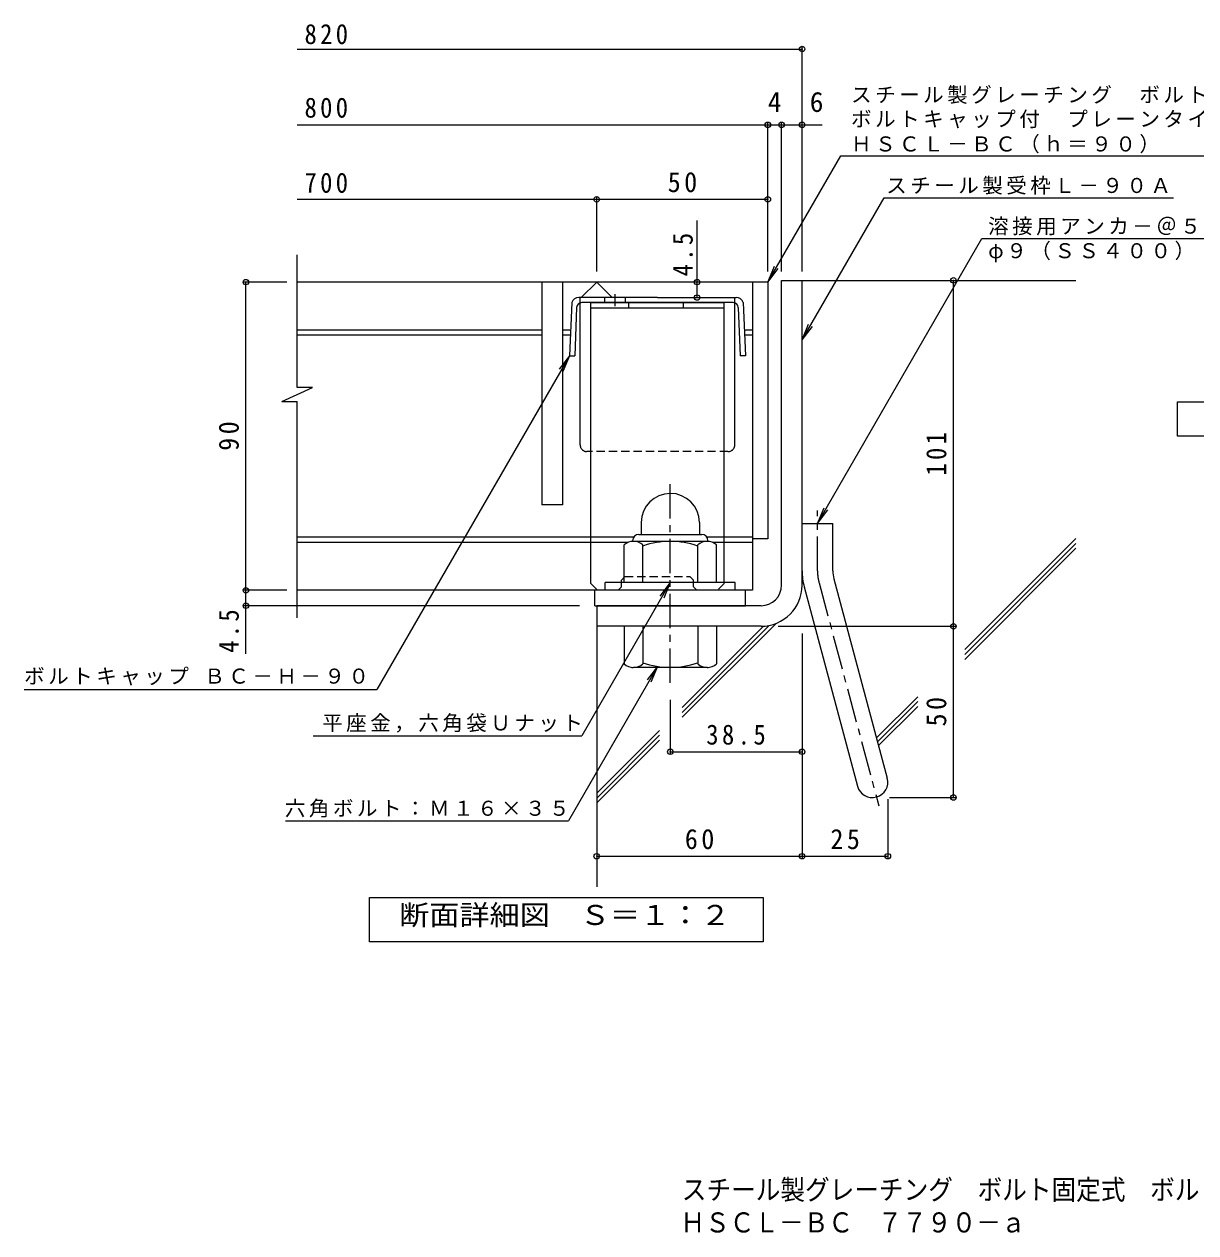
# Model space of a CAD drawing. Units: millimetres on the paper, enlarged 10 times, with parts at other scales. Extents: x -1608 to 2324, y -1941 to 1699.
# Drawn here: x -1341 to 371, y -1941 to -176 of the extents above; entities that cross this region are included whole.
import ezdxf
from ezdxf.enums import TextEntityAlignment as Align

# ---------------------------------------------------------------- set-up
doc = ezdxf.new("R2010")
doc.units = ezdxf.units.MM
doc.header["$LTSCALE"] = 10
doc.header["$PDMODE"] = 32
doc.header["$PDSIZE"] = 8
for name, pattern in [('CHAIN1', [8, 5, -1, 1, -1]), ('CHAIN2', [12, 9, -1, 1, -1]), ('DASHED1', [1.8, 1.2, -0.6])]:
    doc.linetypes.add(name, pattern=pattern)
for name, color, linetype, lineweight in [('D-1', 2, 'Continuous', 9), ('D-2', 3, 'Continuous', 9), ('D-4', 7, 'Continuous', 9), ('D-5', 7, 'Continuous', 9), ('D-6', 6, 'Continuous', 9), ('D-8', 4, 'Continuous', 9), ('D-9', 2, 'Continuous', 9)]:
    doc.layers.add(name, color=color, linetype=linetype, lineweight=lineweight)
doc.layers.add('F-F_F-Fﾚｲﾔ', color=2, linetype='Continuous')
doc.styles.add('ＭＳ ゴシック', font='')
doc.styles.get('ＭＳ ゴシック').set_extended_font_data('MS Gothic')

msp = doc.modelspace()

# ---------------------------------------------------------------- linework, layer by layer
at = {"layer": 'D-1'}
for p, q in [((-234.51, -550.37), (-204.51, -550.37)), ((-234.51, -995.37), (-234.51, -550.37)), ((-204.51, -995.37), (-204.51, -550.37)), ((-439.52, -903.87), (-439.52, -921.37)), ((-354.51, -903.82), (-354.51, -921.37)), ((-204.51, -905.37), (-159.51, -905.37)), ((-159.51, -974.45), (-159.51, -905.37)), ((-452.01, -930.37), (-452.01, -931.37)), ((-343.26, -931.37), (-450.76, -931.37)), ((-443.01, -921.37), (-351.01, -921.37)), ((-342.02, -930.37), (-342.02, -931.37)), ((-464.51, -991.37), (-464.51, -936.57)), ((-437.01, -991.37), (-437.01, -936.57)), ((-357.01, -991.37), (-357.01, -936.57)), ((-329.51, -991.37), (-329.51, -936.57)), ((-157.98, -986.1), (-80.02, -1277.05)), ((-302.02, -991.37), (-492.01, -991.37)), ((-492.01, -1002.87), (-492.01, -991.37)), ((-302.02, -1002.87), (-302.02, -991.37)), ((-201.45, -997.74), (-123.49, -1288.7)), ((-264.52, -1025.37), (-504.52, -1025.37)), ((-504.52, -1025.37), (-504.52, -1055.37)), ((-264.52, -1055.37), (-504.52, -1055.37)), ((-464.51, -1055.37), (-464.51, -1110.18)), ((-437.01, -1055.37), (-437.01, -1110.18)), ((-357.01, -1055.37), (-357.01, -1110.18)), ((-329.51, -1055.37), (-329.51, -1110.18)), ((-452.01, -1116.37), (-452.01, -1115.37)), ((-343.26, -1115.37), (-450.76, -1115.37)), ((-342.02, -1116.37), (-342.02, -1115.37))]:
    msp.add_line(p, q, dxfattribs=at)
for centre, radius, start, end in [((-397.02, -903.87), 42.5, 90, 180), ((-396.96, -903.82), 42.45, 0, 90), ((-450.76, -952.17), 20.8, 48.6201, 131.38164), ((-443.01, -930.37), 9, 90, 180), ((-397.02, -1051.37), 120, 70.52881, 109.47119), ((-343.26, -952.17), 20.8, 48.61835, 131.37988), ((-351.01, -930.37), 9, 0, 90), ((-114.51, -974.45), 90, 180, 195), ((-114.51, -974.45), 45, 180, 195.00002), ((-264.52, -995.37), 30, 270, 0), ((-264.52, -995.37), 60, 270, 0), ((-450.76, -1094.57), 20.8, 228.61835, 311.37988), ((-397.02, -995.37), 120, 250.52881, 289.47119), ((-343.26, -1094.57), 20.8, 228.6201, 311.38164), ((-101.75, -1282.87), 22.5, 195.00014, 14.99991)]:
    msp.add_arc(centre, radius, start, end, dxfattribs=at)
at = {"layer": 'D-1', "linetype": 'CHAIN2'}
msp.add_arc((-114.51, -974.45), 67.5, 180, 194.99995, dxfattribs=at)
at = {"layer": 'D-2'}
for p, q in [((-942.18, -706.72), (-942.18, -512.87)), ((-254.51, -552.87), (-942.18, -552.87)), ((-584.51, -552.87), (-584.51, -877.87)), ((-554.51, -552.87), (-554.51, -877.87)), ((-277.01, -552.87), (-277.01, -1002.87)), ((-254.51, -552.87), (-254.51, -927.87)), ((-584.51, -622.87), (-942.18, -622.87)), ((-584.51, -630.37), (-942.18, -630.37)), ((-542.67, -622.87), (-554.51, -622.87)), ((-542.97, -630.37), (-554.51, -630.37)), ((-277.01, -622.87), (-288.86, -622.87)), ((-277.01, -630.37), (-288.56, -630.37)), ((-964.3, -727.42), (-919.7, -706.72)), ((-919.7, -706.72), (-942.18, -706.72)), ((-964.3, -727.42), (-942.18, -727.42)), ((-942.18, -1042.87), (-942.18, -727.42)), ((-554.51, -877.87), (-584.51, -877.87)), ((-450.5, -925.37), (-942.18, -925.37)), ((-458.52, -932.87), (-942.18, -932.87)), ((-277.01, -925.37), (-343.53, -925.37)), ((-277.01, -932.87), (-335.51, -932.87)), ((-254.51, -927.87), (-277.01, -927.87)), ((-277.01, -1002.87), (-942.18, -1002.87)), ((-507.01, -1025.37), (-507.01, -1002.87)), ((-287.01, -1025.37), (-287.01, -1002.87)), ((-507.01, -1025.37), (-287.01, -1025.37))]:
    msp.add_line(p, q, dxfattribs=at)
msp.add_lwpolyline([(-527.01, -575.37), (-504.51, -552.87), (-482.01, -575.37)], dxfattribs=at)
at = {"layer": 'D-4'}
for p, q in [((-204.51, -537.42), (-204.51, -209.51)), ((-942.18, -212.51), (-204.51, -212.51)), ((-942.18, -323.2), (-175.15, -323.2)), ((-254.52, -537.42), (-254.52, -320.2)), ((-234.52, -537.42), (-234.52, -320.2)), ((-942.18, -431.95), (-254.52, -431.95)), ((-504.52, -537.42), (-504.52, -428.95)), ((-357.82, -575.37), (-357.82, -462.79)), ((-956.9, -552.87), (-1019.9, -552.87)), ((-1016.9, -1095.64), (-1016.9, -552.87)), ((16.53, -1305.37), (16.53, -550.37)), ((-956.9, -1002.87), (-1019.9, -1002.87)), ((-529.52, -1025.37), (-1019.9, -1025.37)), ((-239.51, -1055.37), (19.53, -1055.37)), ((-204.51, -1065.81), (-204.51, -1394.13)), ((-397.01, -1162.9), (-397.01, -1241.55)), ((-397.01, -1238.55), (-204.51, -1238.55)), ((-76.75, -1305.37), (19.53, -1305.37)), ((-79.25, -1307.87), (-79.25, -1394.13)), ((-504.52, -1391.13), (-79.25, -1391.13))]:
    msp.add_line(p, q, dxfattribs=at)
at = {"layer": 'D-4', "color": 2, "linetype": 'CHAIN1'}
for p, q in [((-397.02, -1137.9), (-397.02, -844.87)), ((-182.01, -974.45), (-182.01, -886.35)), ((-179.71, -991.92), (-92.41, -1317.75))]:
    msp.add_line(p, q, dxfattribs=at)
at = {"layer": 'D-4', "color": 2}
for points in [[(344.05, -777.87), (344.05, -727.87), (569.05, -727.87), (569.05, -777.87)], [(-836.51, -1516.29), (-836.51, -1451.29), (-261.51, -1451.29), (-261.51, -1516.29)]]:
    msp.add_lwpolyline(points, close=True, dxfattribs=at)
at = {"layer": 'D-4'}
for p in [(-204.51, -212.51), (-254.52, -323.2), (-234.52, -323.2), (-204.51, -323.2), (-504.52, -431.95), (-254.52, -431.95), (16.53, -550.37), (-1016.9, -552.87), (-357.82, -552.87), (-357.82, -575.37), (-1016.9, -1002.87), (-1016.9, -1025.37), (16.53, -1055.37), (-397.01, -1238.55), (-204.51, -1238.55), (16.53, -1305.37), (-504.52, -1391.13), (-204.51, -1391.13), (-79.25, -1391.13)]:
    msp.add_point(p, dxfattribs=at)
at = {"layer": 'D-5'}
for p, q in [((-204.51, -637.29), (-84.8, -429.94)), ((-84.8, -429.94), (338.02, -429.94)), ((-254.51, -552.87), (-244.95, -529.78)), ((-254.51, -552.87), (-239.3, -533.04)), ((-204.51, -637.29), (-194.95, -614.2)), ((-204.51, -637.29), (-189.3, -617.46)), ((-544.17, -660.37), (-825.61, -1147.85)), ((-544.17, -660.37), (-559.39, -680.21)), ((-544.17, -660.37), (-553.74, -683.47)), ((-182.01, -905.37), (-172.45, -882.28)), ((-182.01, -905.37), (-166.8, -885.54)), ((-397.02, -991.37), (-526.29, -1215.28)), ((-397.02, -991.37), (-412.23, -1011.21)), ((-397.02, -991.37), (-406.58, -1014.47)), ((-415.76, -1113.9), (-545.89, -1339.28)), ((-415.76, -1113.9), (-430.98, -1133.73)), ((-415.76, -1113.9), (-425.33, -1137)), ((-1340.78, -1147.85), (-825.61, -1147.85)), ((-918.63, -1215.28), (-526.29, -1215.28)), ((-959.03, -1339.28), (-545.89, -1339.28))]:
    msp.add_line(p, q, dxfattribs=at)
for points in [[(-254.51, -552.87), (-148.09, -368.53), (598.07, -368.53)], [(-182.01, -905.37), (58.18, -489.34), (453.14, -489.34)]]:
    msp.add_lwpolyline(points, dxfattribs=at)
at = {"layer": 'D-6'}
for p, q in [((-204.51, -550.37), (195.48, -550.37)), ((33.24, -1089.5), (195.48, -927.26)), ((33.24, -1096.57), (195.48, -934.33)), ((33.24, -1103.65), (195.48, -941.4)), ((-504.52, -1055.37), (-504.52, -1435.7)), ((-379.43, -1188.1), (-242.52, -1051.2)), ((-379.43, -1181.03), (-252.57, -1054.17)), ((-379.43, -1173.96), (-260.72, -1055.25)), ((-95.72, -1218.46), (-35.41, -1158.16)), ((-94.22, -1224.04), (-35.41, -1165.22)), ((-92.73, -1229.62), (-35.41, -1172.3)), ((-504.52, -1299.05), (-412.99, -1207.53)), ((-504.52, -1306.12), (-412.99, -1214.59)), ((-504.52, -1313.19), (-412.99, -1221.67))]:
    msp.add_line(p, q, dxfattribs=at)
at = {"layer": 'D-8'}
for p, q in [((-513.26, -582.87), (-318.26, -582.87)), ((-513.26, -992.87), (-513.26, -582.87)), ((-513.26, -590.37), (-318.26, -590.37)), ((-457.7, -590.37), (-457.7, -582.87)), ((-377.7, -590.37), (-377.7, -582.87)), ((-318.26, -992.87), (-318.26, -582.87)), ((-513.26, -992.87), (-503.26, -1002.87))]:
    msp.add_line(p, q, dxfattribs=at)
at = {"layer": 'D-8', "linetype": 'DASHED1'}
for p, q in [((-463.26, -982.87), (-368.26, -982.87)), ((-363.26, -997.87), (-358.26, -1002.87)), ((-328.26, -1002.87), (-358.26, -1002.87)), ((-318.26, -992.87), (-328.26, -1002.87))]:
    msp.add_line(p, q, dxfattribs=at)
for points in [[(-468.26, -997.87), (-468.26, -987.87), (-463.26, -982.87)], [(-363.26, -997.87), (-363.26, -987.87), (-368.26, -982.87)], [(-468.26, -997.87), (-473.26, -1002.87), (-503.26, -1002.87)]]:
    msp.add_lwpolyline(points, dxfattribs=at)
at = {"layer": 'D-9'}
for p, q in [((-415.76, -575.37), (-530.55, -575.37)), ((-492.98, -575.37), (-492.98, -582.87)), ((-462.98, -575.37), (-462.98, -582.87)), ((-415.76, -575.37), (-300.98, -575.37)), ((-541.06, -582.87), (-544.17, -660.37)), ((-533.85, -590.07), (-536.67, -660.67)), ((-528.76, -790.37), (-528.76, -583.27)), ((-305.18, -582.87), (-526.35, -582.87)), ((-302.76, -790.37), (-302.76, -583.27)), ((-297.68, -590.07), (-294.85, -660.67)), ((-290.46, -582.87), (-287.36, -660.37)), ((-544.17, -660.37), (-536.67, -660.67)), ((-287.36, -660.37), (-294.85, -660.67))]:
    msp.add_line(p, q, dxfattribs=at)
at = {"layer": 'D-9', "linetype": 'DASHED1'}
for p, q in [((-528.76, -583.27), (-528.76, -575.37)), ((-302.76, -583.27), (-302.76, -575.37)), ((-312.76, -800.37), (-518.76, -800.37))]:
    msp.add_line(p, q, dxfattribs=at)
at = {"layer": 'D-9', "linetype": 'CHAIN1'}
msp.add_line((-477.98, -570.42), (-477.98, -587.82), dxfattribs=at)
at = {"layer": 'D-9'}
for centre, radius, start, end in [((-530.66, -586.34), 10.97, 89.44382, 161.56279), ((-300.87, -586.34), 10.97, 18.43721, 90.55618), ((-526.35, -590.37), 7.5, 90, 177.70665), ((-305.18, -590.37), 7.5, 2.29335, 90), ((-518.76, -790.37), 10, 180, 198.1933), ((-312.76, -790.37), 10, 341.8067, 0)]:
    msp.add_arc(centre, radius, start, end, dxfattribs=at)
at = {"layer": 'D-9', "linetype": 'DASHED1'}
for centre, start, end in [((-518.76, -790.37), 198.1933, 270), ((-312.76, -790.37), 270, 341.8067)]:
    msp.add_arc(centre, 10, start, end, dxfattribs=at)

# ---------------------------------------------------------------- texts
at = {"layer": 'D-4', "color": 2, "style": 'ＭＳ ゴシック'}
for s, p in [('4', (-254.52, -313.2)), ('6', (-193.27, -313.2))]:
    msp.add_text(s, height=29.33, dxfattribs=at).set_placement(p, align=Align.BOTTOM_LEFT)
at = {"layer": 'D-4', "color": 2, "style": 'ＭＳ ゴシック', "width": 1.1}
msp.add_text('断面詳細図\u3000Ｓ＝１：２', height=29.33, dxfattribs=at).set_placement((-793.08, -1500.32), align=Align.BOTTOM_LEFT)
at = {"layer": 'D-4', "color": 2, "char_height": 29.33, "attachment_point": 7, "style": 'ＭＳ ゴシック'}
for s, insert in [('\\T1.27;\\W0.9;820', (-931.29, -205.75)), ('\\T1.27;\\W0.9;800', (-931.29, -313.2)), ('\\T1.27;\\W0.9;700', (-931.29, -422.87)), ('\\T1.27;\\W0.95;50', (-400.77, -421.95)), ('\\T1.28;\\W0.9;38.5', (-344.51, -1228.55)), ('\\T1.27;\\W0.95;60', (-375.76, -1381.13)), ('\\T1.27;\\W0.95;25', (-163.13, -1381.13))]:
    msp.add_mtext(s, dxfattribs=dict(at, insert=insert))
at = {"layer": 'D-4', "color": 2, "char_height": 29.33, "attachment_point": 7, "rotation": 90, "style": 'ＭＳ ゴシック'}
for s, insert in [('\\T1.27;\\W0.9;4.5', (-363.82, -544.49)), ('\\T1.27;\\W0.95;90', (-1026.9, -799.12)), ('\\T1.27;\\W0.9;101', (6.53, -835.37)), ('\\T1.27;\\W0.9;4.5', (-1026.9, -1094.2)), ('\\T1.27;\\W0.95;50', (6.53, -1201.62))]:
    msp.add_mtext(s, dxfattribs=dict(at, insert=insert))
at = {"layer": 'D-5', "char_height": 21.99, "attachment_point": 7, "style": 'ＭＳ ゴシック'}
for s, insert in [('\\T1.17;スチール製グレーチング\u3000ボルト固定式', (-132.97, -292.8)), ('\\T1.17;ボルトキャップ付\u3000プレーンタイプ\u3000集水桝用', (-132.97, -328.38)), ('\\T1.17;ＨＳＣＬ－ＢＣ（ｈ＝９０）', (-132.97, -365.01)), ('\\T1.17;スチール製受枠Ｌ－９０Ａ', (-81.68, -425.18)), ('\\T1.17;溶接用アンカ－＠５００', (67.28, -484.68)), ('\\T1.17;φ９（ＳＳ４００）', (67.28, -524)), ('\\T1.17;ボルトキャップ\\~ＢＣ－Ｈ－９０', (-1340.78, -1141.82)), ('\\T1.17;平座金，六角袋Ｕナット', (-905.52, -1210.62)), ('\\T1.17;六角ボルト：Ｍ１６×３５', (-959.96, -1334.62))]:
    msp.add_mtext(s, dxfattribs=dict(at, insert=insert))
at = {"layer": 'F-F_F-Fﾚｲﾔ', "style": 'ＭＳ ゴシック', "width": 0.9}
for s, p in [('スチール製グレーチング\u3000ボルト固定式\u3000ボルトキャップ付\u3000プレーンタイプ\u3000集水桝用', (-380.25, -1901.35)), ('ＨＳＣＬ－ＢＣ\u3000７７９０－ａ', (-382.17, -1949.24))]:
    msp.add_text(s, height=29.33, dxfattribs=at).set_placement(p, align=Align.BOTTOM_LEFT)

doc.saveas('drawing.dxf')
